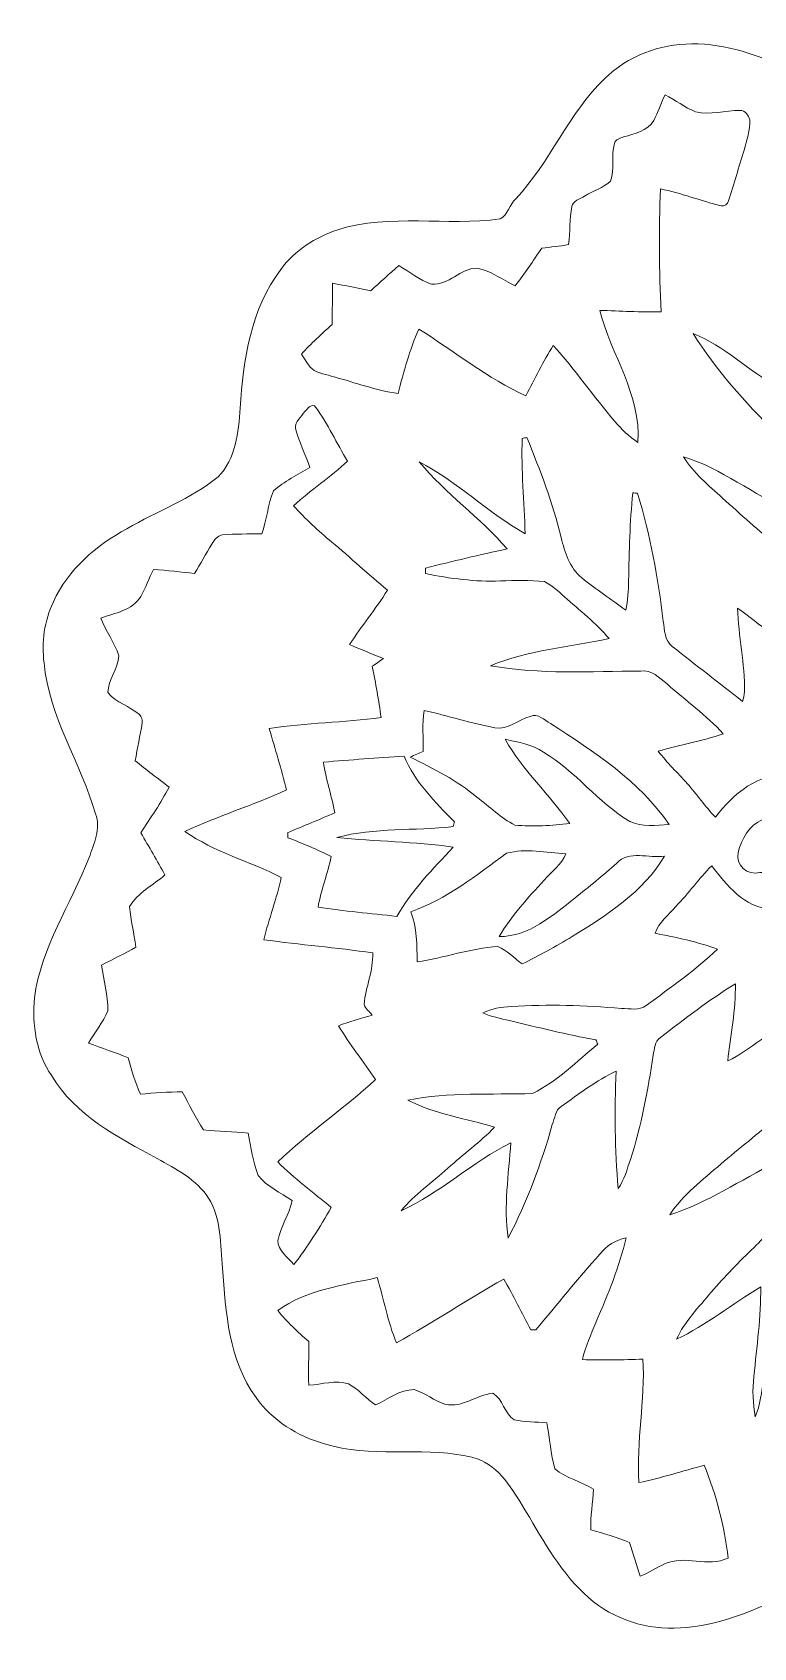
# Model space of a CAD drawing. Header units: centimetres. Extents: x -16.3 to 16.3, y -15.9 to 15.9.
# Drawn here: x -16.3 to -2.06, y -15.93 to 15.93 of the extents above; entities that cross this region are included whole.
import ezdxf

# ---------------------------------------------------------------- set-up
doc = ezdxf.new("R2010")
doc.units = ezdxf.units.CM
doc.header["$MEASUREMENT"] = 0
doc.layers.add('Layer 1', color=7, linetype='Continuous')

msp = doc.modelspace()

# ---------------------------------------------------------------- linework, layer by layer
at = {"layer": 'Layer 1', "color": 252, "lineweight": 9}
for points, knots in [([(3.89341, 15.85954), (4.46174, 15.9308), (5.05476, 15.80168), (5.53524, 15.48877), (5.53524, 15.48877), (6.10603, 15.12717), (6.54524, 14.60118), (6.91072, 14.04062), (6.91072, 14.04062), (7.30301, 13.4924), (7.6706, 12.82283), (8.34512, 12.58188), (8.34512, 12.58188), (9.3082, 12.37022), (10.32667, 12.43407), (11.25836, 12.07459), (11.25836, 12.07459), (11.90359, 11.84846), (12.47227, 11.36938), (12.7425, 10.73403), (12.7425, 10.73403), (13.02754, 10.05352), (12.98274, 9.29576), (12.97886, 8.57433), (12.97886, 8.57433), (12.98027, 8.13018), (12.9076, 7.66663), (13.05647, 7.23589), (13.05647, 7.23589), (13.12667, 6.97801), (13.33199, 6.78645), (13.53096, 6.62029), (13.53096, 6.62029), (14.17125, 6.10418), (14.91773, 5.72247), (15.49346, 5.12628), (15.49346, 5.12628), (15.82154, 4.7675), (16.09847, 4.34699), (16.21066, 3.86827), (16.21066, 3.86827), (16.27416, 3.56206), (16.27486, 3.24491), (16.2544, 2.93376), (16.2544, 2.93376), (16.05896, 1.99502), (15.44054, 1.23549), (15.02003, 0.39447), (15.02003, 0.39447), (14.89656, 0.14823), (14.73605, -0.122), (14.82883, -0.4074), (14.82883, -0.4074), (15.19325, -1.42728), (15.99476, -2.26759), (16.13657, -3.36932), (16.13657, -3.36932), (16.2297, -3.97751), (16.03427, -4.5984), (15.66068, -5.07782), (15.66068, -5.07782), (15.092, -5.90297), (14.15396, -6.34076), (13.35704, -6.90168), (13.35704, -6.90168), (13.05435, -7.09994), (12.80035, -7.41145), (12.75873, -7.78045), (12.75873, -7.78045), (12.60456, -8.69062), (12.81482, -9.63359), (12.57775, -10.53353), (12.57775, -10.53353), (12.45146, -11.06658), (12.12902, -11.5393), (11.71627, -11.89278), (11.71627, -11.89278), (11.1737, -12.32035), (10.47871, -12.48792), (9.80491, -12.56059), (9.80491, -12.56059), (9.07677, -12.66325), (8.30913, -12.574), (7.61945, -12.87491), (7.61945, -12.87491), (7.18906, -13.05942), (6.94106, -13.47675), (6.66766, -13.83094), (6.66766, -13.83094), (6.20552, -14.4289), (5.77266, -15.08754), (5.11191, -15.48582), (5.11191, -15.48582), (4.62154, -15.80509), (4.01688, -15.93032), (3.43797, -15.85941), (3.43797, -15.85941), (2.64811, -15.73453), (1.93761, -15.33625), (1.26592, -14.92279), (1.26592, -14.92279), (0.85705, -14.6956), (0.45065, -14.39645), (-0.039, -14.39892), (-0.039, -14.39892), (-0.35086, -14.3781), (-0.62885, -14.54038), (-0.90578, -14.65574), (-0.90578, -14.65574), (-1.69918, -15.02651), (-2.49751, -15.44949), (-3.38439, -15.52957), (-3.38439, -15.52957), (-4.03139, -15.60612), (-4.70908, -15.42903), (-5.22166, -15.02298), (-5.22166, -15.02298), (-5.77305, -14.5813), (-6.13394, -13.96076), (-6.4839, -13.35893), (-6.4839, -13.35893), (-6.74178, -12.96805), (-6.94392, -12.50203), (-7.37537, -12.27166), (-7.37537, -12.27166), (-7.48685, -12.20005), (-7.62126, -12.17642), (-7.74755, -12.14784), (-7.74755, -12.14784), (-8.66477, -11.95734), (-9.63033, -12.19723), (-10.53203, -11.9083), (-10.53203, -11.9083), (-11.06472, -11.7619), (-11.56002, -11.4511), (-11.87964, -10.99461), (-11.87964, -10.99461), (-12.42538, -10.26753), (-12.47689, -9.31645), (-12.54215, -8.44438), (-12.54215, -8.44438), (-12.59084, -7.98083), (-12.55909, -7.47248), (-12.81661, -7.06149), (-12.81661, -7.06149), (-13.05721, -6.69213), (-13.46255, -6.49281), (-13.83226, -6.27903), (-13.83226, -6.27903), (-14.60767, -5.86593), (-15.44375, -5.43166), (-15.91153, -4.65308), (-15.91153, -4.65308), (-16.22798, -4.2114), (-16.29677, -3.64166), (-16.25549, -3.1132), (-16.25549, -3.1132), (-16.12073, -2.11378), (-15.53336, -1.26923), (-15.1767, -0.34707), (-15.1767, -0.34707), (-15.07686, -0.07437), (-14.94457, 0.22231), (-15.04758, 0.51582), (-15.04758, 0.51582), (-15.34144, 1.52371), (-15.96692, 2.42753), (-16.06358, 3.49221), (-16.06358, 3.49221), (-16.11826, 3.90002), (-16.05899, 4.32406), (-15.87908, 4.69483), (-15.87908, 4.69483), (-15.5958, 5.33689), (-15.03559, 5.81031), (-14.42951, 6.1384), (-14.42951, 6.1384), (-13.83649, 6.49047), (-13.16763, 6.71907), (-12.63141, 7.16357), (-12.63141, 7.16357), (-12.27334, 7.51846), (-12.23383, 8.04587), (-12.19255, 8.51823), (-12.19255, 8.51823), (-12.13646, 9.46897), (-11.98547, 10.47333), (-11.39351, 11.25262), (-11.39351, 11.25262), (-11.11834, 11.63079), (-10.70912, 11.88903), (-10.26991, 12.03649), (-10.26991, 12.03649), (-9.23063, 12.36316), (-8.12361, 12.10387), (-7.06246, 12.25027), (-7.06246, 12.25027), (-6.91288, 12.33458), (-6.87548, 12.52897), (-6.75695, 12.6482), (-6.75695, 12.6482), (-6.07644, 13.36611), (-5.71731, 14.33131), (-5.00047, 15.01852), (-5.00047, 15.01852), (-4.54821, 15.4602), (-3.91497, 15.70679), (-3.28385, 15.70114), (-3.28385, 15.70114), (-2.60652, 15.71455), (-1.95917, 15.47431), (-1.34957, 15.20161), (-1.34957, 15.20161), (-0.79289, 14.9469), (-0.27325, 14.58213), (0.34482, 14.49006), (0.34482, 14.49006), (0.60446, 14.44808), (0.86376, 14.52816), (1.09659, 14.63646), (1.09659, 14.63646), (2.00499, 15.0859), (2.85766, 15.74348), (3.89341, 15.85954), (3.89341, 15.85954), (3.89341, 15.85954), (3.89341, 15.85954), (3.89341, 15.85954)], [0, 0, 0, 0, 0.01724138, 0.01724138, 0.01724138, 0.01724138, 0.03448276, 0.03448276, 0.03448276, 0.03448276, 0.05172414, 0.05172414, 0.05172414, 0.05172414, 0.06896552, 0.06896552, 0.06896552, 0.06896552, 0.0862069, 0.0862069, 0.0862069, 0.0862069, 0.10344828, 0.10344828, 0.10344828, 0.10344828, 0.12068966, 0.12068966, 0.12068966, 0.12068966, 0.13793103, 0.13793103, 0.13793103, 0.13793103, 0.15517241, 0.15517241, 0.15517241, 0.15517241, 0.17241379, 0.17241379, 0.17241379, 0.17241379, 0.18965517, 0.18965517, 0.18965517, 0.18965517, 0.20689655, 0.20689655, 0.20689655, 0.20689655, 0.22413793, 0.22413793, 0.22413793, 0.22413793, 0.24137931, 0.24137931, 0.24137931, 0.24137931, 0.25862069, 0.25862069, 0.25862069, 0.25862069, 0.27586207, 0.27586207, 0.27586207, 0.27586207, 0.29310345, 0.29310345, 0.29310345, 0.29310345, 0.31034483, 0.31034483, 0.31034483, 0.31034483, 0.32758621, 0.32758621, 0.32758621, 0.32758621, 0.34482759, 0.34482759, 0.34482759, 0.34482759, 0.36206897, 0.36206897, 0.36206897, 0.36206897, 0.37931034, 0.37931034, 0.37931034, 0.37931034, 0.39655172, 0.39655172, 0.39655172, 0.39655172, 0.4137931, 0.4137931, 0.4137931, 0.4137931, 0.43103448, 0.43103448, 0.43103448, 0.43103448, 0.44827586, 0.44827586, 0.44827586, 0.44827586, 0.46551724, 0.46551724, 0.46551724, 0.46551724, 0.48275862, 0.48275862, 0.48275862, 0.48275862, 0.5, 0.5, 0.5, 0.5, 0.51724138, 0.51724138, 0.51724138, 0.51724138, 0.53448276, 0.53448276, 0.53448276, 0.53448276, 0.55172414, 0.55172414, 0.55172414, 0.55172414, 0.56896552, 0.56896552, 0.56896552, 0.56896552, 0.5862069, 0.5862069, 0.5862069, 0.5862069, 0.60344828, 0.60344828, 0.60344828, 0.60344828, 0.62068966, 0.62068966, 0.62068966, 0.62068966, 0.63793103, 0.63793103, 0.63793103, 0.63793103, 0.65517241, 0.65517241, 0.65517241, 0.65517241, 0.67241379, 0.67241379, 0.67241379, 0.67241379, 0.68965517, 0.68965517, 0.68965517, 0.68965517, 0.70689655, 0.70689655, 0.70689655, 0.70689655, 0.72413793, 0.72413793, 0.72413793, 0.72413793, 0.74137931, 0.74137931, 0.74137931, 0.74137931, 0.75862069, 0.75862069, 0.75862069, 0.75862069, 0.77586207, 0.77586207, 0.77586207, 0.77586207, 0.79310345, 0.79310345, 0.79310345, 0.79310345, 0.81034483, 0.81034483, 0.81034483, 0.81034483, 0.82758621, 0.82758621, 0.82758621, 0.82758621, 0.84482759, 0.84482759, 0.84482759, 0.84482759, 0.86206897, 0.86206897, 0.86206897, 0.86206897, 0.87931034, 0.87931034, 0.87931034, 0.87931034, 0.89655172, 0.89655172, 0.89655172, 0.89655172, 0.9137931, 0.9137931, 0.9137931, 0.9137931, 0.93103448, 0.93103448, 0.93103448, 0.93103448, 0.94827586, 0.94827586, 0.94827586, 0.94827586, 0.96551724, 0.96551724, 0.96551724, 0.96551724, 1, 1, 1, 1]), ([(-3.80843, 14.69961), (-3.88887, 14.53133), (-3.95096, 14.35494), (-4.03456, 14.18843), (-4.03456, 14.18843), (-4.15557, 13.97535), (-4.41733, 13.93584), (-4.62829, 13.86705), (-4.62829, 13.86705), (-4.69673, 13.84095), (-4.78739, 13.81766), (-4.81032, 13.73758), (-4.81032, 13.73758), (-4.87806, 13.49805), (-4.80009, 13.2317), (-4.88511, 12.99781), (-4.88511, 12.99781), (-5.02834, 12.85775), (-5.23154, 12.80202), (-5.40052, 12.70077), (-5.40052, 12.70077), (-5.48695, 12.64221), (-5.62665, 12.61257), (-5.64923, 12.49404), (-5.64923, 12.49404), (-5.70426, 12.24992), (-5.67322, 11.99486), (-5.71661, 11.74862), (-5.71661, 11.74862), (-5.88876, 11.70558), (-6.06762, 11.69817), (-6.24295, 11.67277), (-6.24295, 11.67277), (-6.41652, 11.42442), (-6.5795, 11.16795), (-6.76824, 10.93053), (-6.76824, 10.93053), (-7.01554, 11.05365), (-7.24802, 11.22404), (-7.52283, 11.27943), (-7.52283, 11.27943), (-7.8488, 11.27625), (-8.08304, 10.93759), (-8.41677, 10.96581), (-8.41677, 10.96581), (-8.65419, 11.04095), (-8.84822, 11.20746), (-9.06306, 11.32846), (-9.06306, 11.32846), (-9.25285, 11.16971), (-9.43489, 11.00214), (-9.61657, 10.83387), (-9.61657, 10.83387), (-9.86916, 10.87797), (-10.11892, 10.939), (-10.37222, 10.98098), (-10.37222, 10.98098), (-10.37433, 10.7104), (-10.3768, 10.43946), (-10.37927, 10.16888), (-10.37927, 10.16888), (-10.58741, 9.9805), (-10.7959, 9.79247), (-10.98605, 9.58574), (-10.98605, 9.58574), (-10.91902, 9.48873), (-10.86646, 9.37901), (-10.78038, 9.29682), (-10.78038, 9.29682), (-10.65585, 9.19733), (-10.48616, 9.18604), (-10.34082, 9.13277), (-10.34082, 9.13277), (-9.92066, 9.02165), (-9.51003, 8.86784), (-9.07823, 8.80575), (-9.07823, 8.80575), (-8.96675, 9.23684), (-8.85316, 9.67041), (-8.67006, 10.07787), (-8.67006, 10.07787), (-7.96768, 9.63654), (-7.31293, 9.10561), (-6.55446, 8.76236), (-6.55446, 8.76236), (-6.37877, 9.09503), (-6.21967, 9.43793), (-6.01647, 9.75507), (-6.01647, 9.75507), (-5.58326, 9.27918), (-5.2199, 8.74472), (-4.8008, 8.25647), (-4.8008, 8.25647), (-4.67133, 8.09561), (-4.51434, 7.96014), (-4.34677, 7.84055), (-4.34677, 7.84055), (-4.27974, 8.78564), (-4.87312, 9.5674), (-5.09995, 10.44546), (-5.09995, 10.44546), (-4.69602, 10.43876), (-4.29244, 10.40313), (-3.88816, 10.4183), (-3.88816, 10.4183), (-3.92697, 11.22616), (-3.93155, 12.03543), (-3.90333, 12.84329), (-3.90333, 12.84329), (-3.49658, 12.75968), (-3.10782, 12.60905), (-2.7053, 12.50886), (-2.7053, 12.50886), (-2.63756, 12.4891), (-2.57477, 12.54378), (-2.55819, 12.60693), (-2.55819, 12.60693), (-2.44671, 12.93783), (-2.35746, 13.2758), (-2.2488, 13.60776), (-2.2488, 13.60776), (-2.19377, 13.80285), (-2.13203, 14.0004), (-2.13874, 14.20572), (-2.13874, 14.20572), (-2.15743, 14.29532), (-2.23258, 14.38987), (-2.331, 14.38952), (-2.331, 14.38952), (-2.62345, 14.39234), (-2.91873, 14.29074), (-3.20871, 14.36482), (-3.20871, 14.36482), (-3.42285, 14.44878), (-3.60629, 14.59236), (-3.80843, 14.69961), (-3.80843, 14.69961), (-3.80843, 14.69961), (-3.80843, 14.69961), (-3.80843, 14.69961)], [0, 0, 0, 0, 0.02777778, 0.02777778, 0.02777778, 0.02777778, 0.05555556, 0.05555556, 0.05555556, 0.05555556, 0.08333333, 0.08333333, 0.08333333, 0.08333333, 0.11111111, 0.11111111, 0.11111111, 0.11111111, 0.13888889, 0.13888889, 0.13888889, 0.13888889, 0.16666667, 0.16666667, 0.16666667, 0.16666667, 0.19444444, 0.19444444, 0.19444444, 0.19444444, 0.22222222, 0.22222222, 0.22222222, 0.22222222, 0.25, 0.25, 0.25, 0.25, 0.27777778, 0.27777778, 0.27777778, 0.27777778, 0.30555556, 0.30555556, 0.30555556, 0.30555556, 0.33333333, 0.33333333, 0.33333333, 0.33333333, 0.36111111, 0.36111111, 0.36111111, 0.36111111, 0.38888889, 0.38888889, 0.38888889, 0.38888889, 0.41666667, 0.41666667, 0.41666667, 0.41666667, 0.44444444, 0.44444444, 0.44444444, 0.44444444, 0.47222222, 0.47222222, 0.47222222, 0.47222222, 0.5, 0.5, 0.5, 0.5, 0.52777778, 0.52777778, 0.52777778, 0.52777778, 0.55555556, 0.55555556, 0.55555556, 0.55555556, 0.58333333, 0.58333333, 0.58333333, 0.58333333, 0.61111111, 0.61111111, 0.61111111, 0.61111111, 0.63888889, 0.63888889, 0.63888889, 0.63888889, 0.66666667, 0.66666667, 0.66666667, 0.66666667, 0.69444444, 0.69444444, 0.69444444, 0.69444444, 0.72222222, 0.72222222, 0.72222222, 0.72222222, 0.75, 0.75, 0.75, 0.75, 0.77777778, 0.77777778, 0.77777778, 0.77777778, 0.80555556, 0.80555556, 0.80555556, 0.80555556, 0.83333333, 0.83333333, 0.83333333, 0.83333333, 0.86111111, 0.86111111, 0.86111111, 0.86111111, 0.88888889, 0.88888889, 0.88888889, 0.88888889, 0.91666667, 0.91666667, 0.91666667, 0.91666667, 0.94444444, 0.94444444, 0.94444444, 0.94444444, 1, 1, 1, 1]), ([(-1.59828, 8.93451), (-2.16343, 9.2633), (-2.63792, 9.74308), (-3.25246, 9.98826), (-3.25246, 9.98826), (-2.80831, 9.26648), (-2.22764, 8.63712), (-1.63462, 8.03528), (-1.63462, 8.03528), (-1.57112, 7.95979), (-1.48751, 7.88641), (-1.47058, 7.78375), (-1.47058, 7.78375), (-1.40496, 7.36112), (-1.37603, 6.93356), (-1.34569, 6.5074), (-1.34569, 6.5074), (-2.07206, 6.80162), (-2.69048, 7.33502), (-3.44789, 7.55833), (-3.44789, 7.55833), (-3.24646, 7.23977), (-2.95542, 6.99529), (-2.67778, 6.74553), (-2.67778, 6.74553), (-2.31689, 6.4245), (-1.96446, 6.09183), (-1.57711, 5.80149), (-1.57711, 5.80149), (-1.39543, 5.65439), (-1.14461, 5.5041), (-1.19329, 5.22576), (-1.19329, 5.22576), (-1.16719, 4.68566), (-1.04019, 4.15261), (-1.04618, 3.6111), (-1.04618, 3.6111), (-1.52808, 3.87991), (-1.93413, 4.25774), (-2.38145, 4.57594), (-2.38145, 4.57594), (-2.36416, 4.02314), (-2.2294, 3.47704), (-2.24351, 2.92142), (-2.24351, 2.92142), (-2.24845, 2.85792), (-2.26468, 2.79618), (-2.27914, 2.73409), (-2.27914, 2.73409), (-2.7434, 3.09322), (-3.20554, 3.45517), (-3.66697, 3.81747), (-3.66697, 3.81747), (-3.82396, 3.93036), (-3.81761, 4.14697), (-3.84512, 4.3163), (-3.84512, 4.3163), (-3.95201, 5.16896), (-4.09771, 6.01845), (-4.35453, 6.84042), (-4.35453, 6.84042), (-4.37746, 6.84183), (-4.42333, 6.84501), (-4.44626, 6.84642), (-4.44626, 6.84642), (-4.50376, 6.27175), (-4.52104, 5.69425), (-4.52881, 5.1171), (-4.52881, 5.1171), (-4.53551, 4.92272), (-4.53727, 4.72482), (-4.58631, 4.53502), (-4.58631, 4.53502), (-4.87418, 4.7488), (-5.17615, 4.94318), (-5.45449, 5.16932), (-5.45449, 5.16932), (-5.6898, 5.36722), (-5.79104, 5.67343), (-5.85913, 5.96342), (-5.85913, 5.96342), (-6.02106, 6.64216), (-6.27717, 7.29233), (-6.53611, 7.93862), (-6.53611, 7.93862), (-6.55939, 7.93439), (-6.60561, 7.92592), (-6.62854, 7.92169), (-6.62854, 7.92169), (-6.65218, 7.2941), (-6.58691, 6.66862), (-6.57139, 6.04173), (-6.57139, 6.04173), (-7.30622, 6.45307), (-7.90842, 7.0722), (-8.65913, 7.45602), (-8.65913, 7.45602), (-8.1416, 6.82913), (-7.45686, 6.35994), (-6.92734, 5.74223), (-6.92734, 5.74223), (-7.46568, 5.62122), (-8.00437, 5.50163), (-8.53777, 5.36017), (-8.53777, 5.36017), (-8.53813, 5.33371), (-8.53848, 5.2815), (-8.53883, 5.25539), (-8.53883, 5.25539), (-8.05306, 5.15626), (-7.5567, 5.08888), (-7.05963, 5.11146), (-7.05963, 5.11146), (-6.77071, 5.1164), (-6.48002, 5.1298), (-6.1918, 5.09805), (-6.1918, 5.09805), (-6.04187, 5.02362), (-5.91769, 4.90509), (-5.79175, 4.79643), (-5.79175, 4.79643), (-5.49542, 4.52655), (-5.17227, 4.28208), (-4.91369, 3.97269), (-4.91369, 3.97269), (-5.69615, 3.80265), (-6.51212, 3.75185), (-7.25613, 3.43612), (-7.25613, 3.43612), (-6.27753, 3.2629), (-5.27952, 3.32464), (-4.29139, 3.3317), (-4.29139, 3.3317), (-4.07478, 3.3705), (-3.92556, 3.19164), (-3.77033, 3.07805), (-3.77033, 3.07805), (-3.39992, 2.75173), (-2.99704, 2.46034), (-2.66191, 2.09556), (-2.66191, 2.09556), (-3.0803, 1.94951), (-3.52057, 1.88002), (-3.9439, 1.75055), (-3.9439, 1.75055), (-3.76786, 1.52512), (-3.56502, 1.32369), (-3.37169, 1.11378), (-3.37169, 1.11378), (-3.18014, 0.89859), (-3.01927, 0.65764), (-2.81748, 0.45162), (-2.81748, 0.45162), (-2.46788, 0.90388), (-1.95917, 1.34909), (-1.34393, 1.269), (-1.34393, 1.269), (-0.96681, 1.26936), (-0.64225, 1.06439), (-0.35439, 0.84391), (-0.35439, 0.84391), (-0.42388, 1.14518), (-0.45105, 1.46162), (-0.39319, 1.76677), (-0.39319, 1.76677), (-0.26901, 2.18129), (0.06224, 2.51184), (0.44995, 2.6914), (0.44995, 2.6914), (0.70465, 2.81452), (0.99217, 2.81982), (1.26839, 2.85262), (1.26839, 2.85262), (1.07507, 3.38779), (0.86481, 3.91766), (0.71841, 4.46835), (0.71841, 4.46835), (0.38257, 4.18295), (0.09223, 3.8471), (-0.26055, 3.5804), (-0.26055, 3.5804), (-0.39778, 4.12615), (-0.44928, 4.69024), (-0.55265, 5.24305), (-0.55265, 5.24305), (-0.5911, 5.4085), (-0.47609, 5.55102), (-0.39531, 5.68437), (-0.39531, 5.68437), (-0.15859, 6.01634), (0.06859, 6.35535), (0.28026, 6.70425), (0.28026, 6.70425), (0.56319, 7.16886), (0.86234, 7.62888), (1.06272, 8.13723), (1.06272, 8.13723), (0.40479, 7.66345), (-0.08522, 6.99423), (-0.70787, 6.47706), (-0.70787, 6.47706), (-0.81511, 7.02387), (-0.95587, 7.57561), (-0.93647, 8.13653), (-0.93647, 8.13653), (-0.54206, 8.8054), (-0.06229, 9.43898), (0.17831, 10.18652), (0.17831, 10.18652), (0.07777, 10.14172), (-0.01995, 10.08915), (-0.10215, 10.01507), (-0.10215, 10.01507), (-0.46728, 9.70886), (-0.80171, 9.36772), (-1.15731, 9.05093), (-1.15731, 9.05093), (-1.35628, 9.88031), (-1.44376, 10.73474), (-1.69565, 11.55177), (-1.69565, 11.55177), (-1.72846, 10.67865), (-1.55066, 9.80975), (-1.59828, 8.93451), (-1.59828, 8.93451), (-1.59828, 8.93451), (-1.59828, 8.93451), (-1.59828, 8.93451)], [0, 0, 0, 0, 0.01724138, 0.01724138, 0.01724138, 0.01724138, 0.03448276, 0.03448276, 0.03448276, 0.03448276, 0.05172414, 0.05172414, 0.05172414, 0.05172414, 0.06896552, 0.06896552, 0.06896552, 0.06896552, 0.0862069, 0.0862069, 0.0862069, 0.0862069, 0.10344828, 0.10344828, 0.10344828, 0.10344828, 0.12068966, 0.12068966, 0.12068966, 0.12068966, 0.13793103, 0.13793103, 0.13793103, 0.13793103, 0.15517241, 0.15517241, 0.15517241, 0.15517241, 0.17241379, 0.17241379, 0.17241379, 0.17241379, 0.18965517, 0.18965517, 0.18965517, 0.18965517, 0.20689655, 0.20689655, 0.20689655, 0.20689655, 0.22413793, 0.22413793, 0.22413793, 0.22413793, 0.24137931, 0.24137931, 0.24137931, 0.24137931, 0.25862069, 0.25862069, 0.25862069, 0.25862069, 0.27586207, 0.27586207, 0.27586207, 0.27586207, 0.29310345, 0.29310345, 0.29310345, 0.29310345, 0.31034483, 0.31034483, 0.31034483, 0.31034483, 0.32758621, 0.32758621, 0.32758621, 0.32758621, 0.34482759, 0.34482759, 0.34482759, 0.34482759, 0.36206897, 0.36206897, 0.36206897, 0.36206897, 0.37931034, 0.37931034, 0.37931034, 0.37931034, 0.39655172, 0.39655172, 0.39655172, 0.39655172, 0.4137931, 0.4137931, 0.4137931, 0.4137931, 0.43103448, 0.43103448, 0.43103448, 0.43103448, 0.44827586, 0.44827586, 0.44827586, 0.44827586, 0.46551724, 0.46551724, 0.46551724, 0.46551724, 0.48275862, 0.48275862, 0.48275862, 0.48275862, 0.5, 0.5, 0.5, 0.5, 0.51724138, 0.51724138, 0.51724138, 0.51724138, 0.53448276, 0.53448276, 0.53448276, 0.53448276, 0.55172414, 0.55172414, 0.55172414, 0.55172414, 0.56896552, 0.56896552, 0.56896552, 0.56896552, 0.5862069, 0.5862069, 0.5862069, 0.5862069, 0.60344828, 0.60344828, 0.60344828, 0.60344828, 0.62068966, 0.62068966, 0.62068966, 0.62068966, 0.63793103, 0.63793103, 0.63793103, 0.63793103, 0.65517241, 0.65517241, 0.65517241, 0.65517241, 0.67241379, 0.67241379, 0.67241379, 0.67241379, 0.68965517, 0.68965517, 0.68965517, 0.68965517, 0.70689655, 0.70689655, 0.70689655, 0.70689655, 0.72413793, 0.72413793, 0.72413793, 0.72413793, 0.74137931, 0.74137931, 0.74137931, 0.74137931, 0.75862069, 0.75862069, 0.75862069, 0.75862069, 0.77586207, 0.77586207, 0.77586207, 0.77586207, 0.79310345, 0.79310345, 0.79310345, 0.79310345, 0.81034483, 0.81034483, 0.81034483, 0.81034483, 0.82758621, 0.82758621, 0.82758621, 0.82758621, 0.84482759, 0.84482759, 0.84482759, 0.84482759, 0.86206897, 0.86206897, 0.86206897, 0.86206897, 0.87931034, 0.87931034, 0.87931034, 0.87931034, 0.89655172, 0.89655172, 0.89655172, 0.89655172, 0.9137931, 0.9137931, 0.9137931, 0.9137931, 0.93103448, 0.93103448, 0.93103448, 0.93103448, 0.94827586, 0.94827586, 0.94827586, 0.94827586, 0.96551724, 0.96551724, 0.96551724, 0.96551724, 1, 1, 1, 1]), ([(-10.92008, 8.44909), (-10.99346, 8.34961), (-11.10988, 8.25259), (-11.10599, 8.1196), (-11.10599, 8.1196), (-11.03297, 7.85537), (-10.90985, 7.60877), (-10.82095, 7.34984), (-10.82095, 7.34984), (-11.06472, 7.20237), (-11.32613, 7.07573), (-11.53885, 6.88593), (-11.53885, 6.88593), (-11.65739, 6.61606), (-11.66268, 6.3109), (-11.76851, 6.03574), (-11.76851, 6.03574), (-12.02851, 6.03538), (-12.28921, 6.04173), (-12.54815, 6.01634), (-12.54815, 6.01634), (-12.64869, 6.00681), (-12.70373, 5.91368), (-12.75347, 5.83783), (-12.75347, 5.83783), (-12.86953, 5.64521), (-12.97995, 5.44942), (-13.09531, 5.2568), (-13.09531, 5.2568), (-13.36518, 5.28467), (-13.63435, 5.32101), (-13.90529, 5.33759), (-13.90529, 5.33759), (-13.99278, 5.16155), (-14.05733, 4.97388), (-14.15752, 4.80419), (-14.15752, 4.80419), (-14.32051, 4.52373), (-14.66976, 4.48105), (-14.94633, 4.37521), (-14.94633, 4.37521), (-14.84438, 4.1191), (-14.67223, 3.89438), (-14.58862, 3.63156), (-14.58862, 3.63156), (-14.60978, 3.37685), (-14.79182, 3.1613), (-14.8091, 2.9066), (-14.8091, 2.9066), (-14.64259, 2.7094), (-14.37413, 2.63884), (-14.18116, 2.47233), (-14.18116, 2.47233), (-14.13459, 2.43247), (-14.11907, 2.36826), (-14.12965, 2.30935), (-14.12965, 2.30935), (-14.16564, 2.05887), (-14.22914, 1.81299), (-14.26441, 1.56216), (-14.26441, 1.56216), (-14.0471, 1.38401), (-13.82062, 1.21679), (-13.59837, 1.04464), (-13.59837, 1.04464), (-13.75324, 0.72537), (-13.96773, 0.43998), (-14.15541, 0.14012), (-14.15541, 0.14012), (-13.99454, -0.1354), (-13.8305, -0.40916), (-13.6788, -0.68997), (-13.6788, -0.68997), (-13.91552, -0.88964), (-14.21361, -1.04028), (-14.37695, -1.31298), (-14.37695, -1.31298), (-14.36002, -1.58144), (-14.28699, -1.84391), (-14.2503, -2.11061), (-14.2503, -2.11061), (-14.47291, -2.23796), (-14.70362, -2.3505), (-14.93046, -2.47009), (-14.93046, -2.47009), (-14.88601, -2.76889), (-14.80064, -3.06381), (-14.80628, -3.36791), (-14.80628, -3.36791), (-14.89836, -3.59933), (-15.06769, -3.79089), (-15.1901, -4.00643), (-15.1901, -4.00643), (-14.92869, -4.10556), (-14.66164, -4.18882), (-14.40376, -4.29712), (-14.40376, -4.29712), (-14.33709, -4.53983), (-14.26477, -4.78219), (-14.16317, -5.01326), (-14.16317, -5.01326), (-13.88835, -4.98786), (-13.61319, -4.9674), (-13.33731, -4.96705), (-13.33731, -4.96705), (-13.20255, -5.21964), (-13.07626, -5.47646), (-12.91716, -5.71494), (-12.91716, -5.71494), (-12.62541, -5.74986), (-12.33154, -5.75586), (-12.03909, -5.7795), (-12.03909, -5.7795), (-11.98229, -6.06101), (-11.93714, -6.34641), (-11.83977, -6.6177), (-11.83977, -6.6177), (-11.66444, -6.83607), (-11.39951, -6.95989), (-11.16808, -7.10947), (-11.16808, -7.10947), (-11.2337, -7.38428), (-11.38716, -7.62911), (-11.45383, -7.90251), (-11.45383, -7.90251), (-11.44184, -8.10042), (-11.25381, -8.23377), (-11.13457, -8.37171), (-11.13457, -8.37171), (-10.85517, -8.01963), (-10.62093, -7.63511), (-10.39656, -7.24635), (-10.39656, -7.24635), (-10.75322, -6.95248), (-11.1254, -6.67449), (-11.45454, -6.34994), (-11.45454, -6.34994), (-10.84212, -5.77068), (-10.14256, -5.29372), (-9.52167, -4.72434), (-9.52167, -4.72434), (-9.76756, -4.37191), (-10.02967, -4.02937), (-10.25615, -3.66353), (-10.25615, -3.66353), (-10.03884, -3.57957), (-9.81236, -3.52278), (-9.59011, -3.45363), (-9.59011, -3.45363), (-9.64267, -3.38413), (-9.7284, -3.32875), (-9.75062, -3.24232), (-9.75062, -3.24232), (-9.71746, -2.90012), (-9.56471, -2.57416), (-9.57953, -2.22632), (-9.57953, -2.22632), (-10.29355, -2.12295), (-11.01321, -2.0651), (-11.72794, -1.96632), (-11.72794, -1.96632), (-11.62458, -1.55322), (-11.47359, -1.15282), (-11.38398, -0.73618), (-11.38398, -0.73618), (-12.01122, -0.42186), (-12.70337, -0.23559), (-13.28546, 0.16693), (-13.28546, 0.16693), (-12.63317, 0.47737), (-11.9382, 0.68622), (-11.28238, 0.98678), (-11.28238, 0.98678), (-11.38151, 1.39459), (-11.50287, 1.79605), (-11.62034, 2.19893), (-11.62034, 2.19893), (-10.88939, 2.31393), (-10.14644, 2.31464), (-9.41443, 2.41694), (-9.41443, 2.41694), (-9.46064, 2.75526), (-9.51744, 3.09251), (-9.59081, 3.42624), (-9.59081, 3.42624), (-9.51673, 3.47704), (-9.44159, 3.52608), (-9.36927, 3.57899), (-9.36927, 3.57899), (-9.59117, 3.67319), (-9.8173, 3.75644), (-10.03778, 3.8531), (-10.03778, 3.8531), (-9.8046, 4.22387), (-9.51391, 4.55583), (-9.28743, 4.93048), (-9.28743, 4.93048), (-9.66349, 5.23599), (-10.01626, 5.56831), (-10.3888, 5.87769), (-10.3888, 5.87769), (-10.65444, 6.10065), (-10.91126, 6.33489), (-11.14304, 6.59348), (-11.14304, 6.59348), (-10.80296, 6.90533), (-10.40996, 7.15404), (-10.07694, 7.47437), (-10.07694, 7.47437), (-10.2879, 7.82503), (-10.46218, 8.20073), (-10.7003, 8.53376), (-10.7003, 8.53376), (-10.77791, 8.63042), (-10.86681, 8.50836), (-10.92008, 8.44909), (-10.92008, 8.44909), (-10.92008, 8.44909), (-10.92008, 8.44909), (-10.92008, 8.44909)], [0, 0, 0, 0, 0.01785714, 0.01785714, 0.01785714, 0.01785714, 0.03571429, 0.03571429, 0.03571429, 0.03571429, 0.05357143, 0.05357143, 0.05357143, 0.05357143, 0.07142857, 0.07142857, 0.07142857, 0.07142857, 0.08928571, 0.08928571, 0.08928571, 0.08928571, 0.10714286, 0.10714286, 0.10714286, 0.10714286, 0.125, 0.125, 0.125, 0.125, 0.14285714, 0.14285714, 0.14285714, 0.14285714, 0.16071429, 0.16071429, 0.16071429, 0.16071429, 0.17857143, 0.17857143, 0.17857143, 0.17857143, 0.19642857, 0.19642857, 0.19642857, 0.19642857, 0.21428571, 0.21428571, 0.21428571, 0.21428571, 0.23214286, 0.23214286, 0.23214286, 0.23214286, 0.25, 0.25, 0.25, 0.25, 0.26785714, 0.26785714, 0.26785714, 0.26785714, 0.28571429, 0.28571429, 0.28571429, 0.28571429, 0.30357143, 0.30357143, 0.30357143, 0.30357143, 0.32142857, 0.32142857, 0.32142857, 0.32142857, 0.33928571, 0.33928571, 0.33928571, 0.33928571, 0.35714286, 0.35714286, 0.35714286, 0.35714286, 0.375, 0.375, 0.375, 0.375, 0.39285714, 0.39285714, 0.39285714, 0.39285714, 0.41071429, 0.41071429, 0.41071429, 0.41071429, 0.42857143, 0.42857143, 0.42857143, 0.42857143, 0.44642857, 0.44642857, 0.44642857, 0.44642857, 0.46428571, 0.46428571, 0.46428571, 0.46428571, 0.48214286, 0.48214286, 0.48214286, 0.48214286, 0.5, 0.5, 0.5, 0.5, 0.51785714, 0.51785714, 0.51785714, 0.51785714, 0.53571429, 0.53571429, 0.53571429, 0.53571429, 0.55357143, 0.55357143, 0.55357143, 0.55357143, 0.57142857, 0.57142857, 0.57142857, 0.57142857, 0.58928571, 0.58928571, 0.58928571, 0.58928571, 0.60714286, 0.60714286, 0.60714286, 0.60714286, 0.625, 0.625, 0.625, 0.625, 0.64285714, 0.64285714, 0.64285714, 0.64285714, 0.66071429, 0.66071429, 0.66071429, 0.66071429, 0.67857143, 0.67857143, 0.67857143, 0.67857143, 0.69642857, 0.69642857, 0.69642857, 0.69642857, 0.71428571, 0.71428571, 0.71428571, 0.71428571, 0.73214286, 0.73214286, 0.73214286, 0.73214286, 0.75, 0.75, 0.75, 0.75, 0.76785714, 0.76785714, 0.76785714, 0.76785714, 0.78571429, 0.78571429, 0.78571429, 0.78571429, 0.80357143, 0.80357143, 0.80357143, 0.80357143, 0.82142857, 0.82142857, 0.82142857, 0.82142857, 0.83928571, 0.83928571, 0.83928571, 0.83928571, 0.85714286, 0.85714286, 0.85714286, 0.85714286, 0.875, 0.875, 0.875, 0.875, 0.89285714, 0.89285714, 0.89285714, 0.89285714, 0.91071429, 0.91071429, 0.91071429, 0.91071429, 0.92857143, 0.92857143, 0.92857143, 0.92857143, 0.94642857, 0.94642857, 0.94642857, 0.94642857, 0.96428571, 0.96428571, 0.96428571, 0.96428571, 1, 1, 1, 1]), ([(-8.56317, 2.55735), (-8.60939, 2.28853), (-8.57411, 2.01442), (-8.58116, 1.74349), (-8.58116, 1.74349), (-8.66795, 1.70892), (-8.75473, 1.67435), (-8.83975, 1.63625), (-8.83975, 1.63625), (-8.38149, 1.40659), (-7.91512, 1.17905), (-7.52177, 0.84391), (-7.52177, 0.84391), (-7.27306, 0.66046), (-7.04976, 0.43116), (-6.77141, 0.29322), (-6.77141, 0.29322), (-6.41299, 0.26147), (-6.04857, 0.28617), (-5.6905, 0.32391), (-5.6905, 0.32391), (-6.0902, 0.89682), (-6.61901, 1.37413), (-6.96615, 1.9862), (-6.96615, 1.9862), (-6.70686, 1.93117), (-6.43345, 1.88531), (-6.2112, 1.73114), (-6.2112, 1.73114), (-5.57444, 1.36461), (-5.13876, 0.73949), (-4.50623, 0.3673), (-4.50623, 0.3673), (-4.26422, 0.24701), (-3.98941, 0.29181), (-3.73153, 0.3038), (-3.73153, 0.3038), (-4.31149, 1.17199), (-5.21425, 1.73502), (-6.06868, 2.29806), (-6.06868, 2.29806), (-6.1978, 2.35979), (-6.31316, 2.51219), (-6.47438, 2.43917), (-6.47438, 2.43917), (-6.70756, 2.37144), (-6.91288, 2.16647), (-7.16899, 2.21163), (-7.16899, 2.21163), (-7.63854, 2.30547), (-8.09751, 2.44587), (-8.56317, 2.55735), (-8.56317, 2.55735), (-8.56317, 2.55735), (-8.56317, 2.55735), (-8.56317, 2.55735)], [0, 0, 0, 0, 0.06666667, 0.06666667, 0.06666667, 0.06666667, 0.13333333, 0.13333333, 0.13333333, 0.13333333, 0.2, 0.2, 0.2, 0.2, 0.26666667, 0.26666667, 0.26666667, 0.26666667, 0.33333333, 0.33333333, 0.33333333, 0.33333333, 0.4, 0.4, 0.4, 0.4, 0.46666667, 0.46666667, 0.46666667, 0.46666667, 0.53333333, 0.53333333, 0.53333333, 0.53333333, 0.6, 0.6, 0.6, 0.6, 0.66666667, 0.66666667, 0.66666667, 0.66666667, 0.73333333, 0.73333333, 0.73333333, 0.73333333, 0.8, 0.8, 0.8, 0.8, 0.86666667, 0.86666667, 0.86666667, 0.86666667, 1, 1, 1, 1]), ([(-10.54896, 1.535), (-10.50874, 1.19492), (-10.38386, 0.87284), (-10.32883, 0.53523), (-10.32883, 0.53523), (-10.63645, 0.40082), (-10.9483, 0.27594), (-11.25769, 0.144), (-11.25769, 0.144), (-11.25593, 0.11965), (-11.2524, 0.07027), (-11.25099, 0.04592), (-11.25099, 0.04592), (-10.96383, -0.07014), (-10.67525, -0.18373), (-10.40009, -0.32626), (-10.40009, -0.32626), (-10.46923, -0.66245), (-10.59658, -0.98313), (-10.65797, -1.32144), (-10.65797, -1.32144), (-10.14185, -1.40399), (-9.6208, -1.44915), (-9.10186, -1.50665), (-9.10186, -1.50665), (-8.81223, -0.98807), (-8.39137, -0.57144), (-7.98991, -0.14175), (-7.98991, -0.14175), (-8.75014, -0.02781), (-9.52273, -0.0338), (-10.28579, 0.05122), (-10.28579, 0.05122), (-9.53966, 0.24736), (-8.75508, 0.17857), (-7.99308, 0.26359), (-7.99308, 0.26359), (-7.98673, 0.28687), (-7.97333, 0.33379), (-7.96698, 0.35743), (-7.96698, 0.35743), (-8.34621, 0.74654), (-8.75156, 1.14342), (-8.95899, 1.656), (-8.95899, 1.656), (-9.48957, 1.62284), (-10.01944, 1.58086), (-10.54896, 1.535), (-10.54896, 1.535), (-10.54896, 1.535), (-10.54896, 1.535), (-10.54896, 1.535)], [0, 0, 0, 0, 0.07142857, 0.07142857, 0.07142857, 0.07142857, 0.14285714, 0.14285714, 0.14285714, 0.14285714, 0.21428571, 0.21428571, 0.21428571, 0.21428571, 0.28571429, 0.28571429, 0.28571429, 0.28571429, 0.35714286, 0.35714286, 0.35714286, 0.35714286, 0.42857143, 0.42857143, 0.42857143, 0.42857143, 0.5, 0.5, 0.5, 0.5, 0.57142857, 0.57142857, 0.57142857, 0.57142857, 0.64285714, 0.64285714, 0.64285714, 0.64285714, 0.71428571, 0.71428571, 0.71428571, 0.71428571, 0.78571429, 0.78571429, 0.78571429, 0.78571429, 0.85714286, 0.85714286, 0.85714286, 0.85714286, 1, 1, 1, 1]), ([(-1.89003, 0.40576), (-2.13944, 0.28864), (-2.30913, 0.01735), (-2.36451, -0.24618), (-2.36451, -0.24618), (-2.42696, -0.49453), (-2.18389, -0.71325), (-1.94259, -0.63882), (-1.94259, -0.63882), (-1.59087, -0.6815), (-1.29136, -0.31426), (-1.36051, 0.02229), (-1.36051, 0.02229), (-1.39191, 0.26923), (-1.61945, 0.52464), (-1.89003, 0.40576), (-1.89003, 0.40576), (-1.89003, 0.40576), (-1.89003, 0.40576), (-1.89003, 0.40576)], [0, 0, 0, 0, 0.16666667, 0.16666667, 0.16666667, 0.16666667, 0.33333333, 0.33333333, 0.33333333, 0.33333333, 0.5, 0.5, 0.5, 0.5, 0.66666667, 0.66666667, 0.66666667, 0.66666667, 1, 1, 1, 1]), ([(-6.93863, -0.26205), (-7.53447, -0.69632), (-8.12149, -1.16587), (-8.8267, -1.41352), (-8.8267, -1.41352), (-8.70816, -1.73067), (-8.70146, -2.06933), (-8.70358, -2.40447), (-8.70358, -2.40447), (-8.16771, -2.32545), (-7.65089, -2.13283), (-7.10902, -2.10073), (-7.10902, -2.10073), (-6.92593, -2.17622), (-6.78835, -2.32933), (-6.62995, -2.44469), (-6.62995, -2.44469), (-6.29587, -2.27606), (-5.96567, -2.09896), (-5.64464, -1.90635), (-5.64464, -1.90635), (-4.96061, -1.48302), (-4.242, -1.02828), (-3.82113, -0.32026), (-3.82113, -0.32026), (-4.12629, -0.35765), (-4.52528, -0.2049), (-4.76446, -0.45608), (-4.76446, -0.45608), (-5.02763, -0.70055), (-5.31444, -0.91751), (-5.59102, -1.14611), (-5.59102, -1.14611), (-6.0334, -1.48866), (-6.4899, -1.906), (-7.08609, -1.90458), (-7.08609, -1.90458), (-6.84303, -1.4943), (-6.51565, -1.14117), (-6.19639, -0.78945), (-6.19639, -0.78945), (-6.04857, -0.62083), (-5.85066, -0.48607), (-5.76776, -0.27052), (-5.76776, -0.27052), (-6.1537, -0.25217), (-6.56045, -0.15375), (-6.93863, -0.26205), (-6.93863, -0.26205), (-6.93863, -0.26205), (-6.93863, -0.26205), (-6.93863, -0.26205)], [0, 0, 0, 0, 0.07142857, 0.07142857, 0.07142857, 0.07142857, 0.14285714, 0.14285714, 0.14285714, 0.14285714, 0.21428571, 0.21428571, 0.21428571, 0.21428571, 0.28571429, 0.28571429, 0.28571429, 0.28571429, 0.35714286, 0.35714286, 0.35714286, 0.35714286, 0.42857143, 0.42857143, 0.42857143, 0.42857143, 0.5, 0.5, 0.5, 0.5, 0.57142857, 0.57142857, 0.57142857, 0.57142857, 0.64285714, 0.64285714, 0.64285714, 0.64285714, 0.71428571, 0.71428571, 0.71428571, 0.71428571, 0.78571429, 0.78571429, 0.78571429, 0.78571429, 0.85714286, 0.85714286, 0.85714286, 0.85714286, 1, 1, 1, 1]), ([(-3.59536, -1.3091), (-3.74105, -1.47702), (-3.93296, -1.62025), (-4.0074, -1.83826), (-4.0074, -1.83826), (-3.59112, -1.92152), (-3.17343, -2.0076), (-2.77303, -2.15082), (-2.77303, -2.15082), (-3.20589, -2.56498), (-3.70119, -2.90683), (-4.18061, -3.26384), (-4.18061, -3.26384), (-4.32031, -3.37143), (-4.50905, -3.32099), (-4.67027, -3.32381), (-4.67027, -3.32381), (-5.39311, -3.25819), (-6.12124, -3.23808), (-6.84585, -3.28536), (-6.84585, -3.28536), (-7.03847, -3.29418), (-7.2332, -3.32628), (-7.40924, -3.40777), (-7.40924, -3.40777), (-7.24202, -3.48538), (-7.05963, -3.51748), (-6.88183, -3.56264), (-6.88183, -3.56264), (-6.31386, -3.69317), (-5.74942, -3.8431), (-5.17404, -3.9387), (-5.17404, -3.9387), (-5.16522, -3.96022), (-5.14828, -4.00396), (-5.13982, -4.02548), (-5.13982, -4.02548), (-5.55327, -4.36662), (-5.93886, -4.7635), (-6.42499, -4.9988), (-6.42499, -4.9988), (-7.24519, -5.03161), (-8.07563, -4.9607), (-8.88561, -5.13109), (-8.88561, -5.13109), (-8.34974, -5.40555), (-7.74473, -5.48916), (-7.17393, -5.6652), (-7.17393, -5.6652), (-7.46074, -5.95765), (-7.79271, -6.1993), (-8.0968, -6.4727), (-8.0968, -6.4727), (-8.39948, -6.75563), (-8.75614, -6.98529), (-9.01614, -7.3109), (-9.01614, -7.3109), (-8.24214, -6.95813), (-7.61173, -6.35205), (-6.85361, -5.97035), (-6.85361, -5.97035), (-6.89806, -6.59582), (-6.99508, -7.22447), (-6.90829, -7.85101), (-6.90829, -7.85101), (-6.52976, -7.14192), (-6.25424, -6.38133), (-6.03517, -5.60946), (-6.03517, -5.60946), (-5.9819, -5.49128), (-5.98084, -5.33076), (-5.86231, -5.25315), (-5.86231, -5.25315), (-5.50882, -5.0115), (-5.16628, -4.74268), (-4.77646, -4.55959), (-4.77646, -4.55959), (-4.80256, -5.33076), (-4.81068, -6.10405), (-4.73236, -6.87275), (-4.73236, -6.87275), (-4.61524, -6.69989), (-4.55914, -6.49599), (-4.49282, -6.3009), (-4.49282, -6.3009), (-4.27728, -5.63239), (-4.15204, -4.93918), (-4.04409, -4.24668), (-4.04409, -4.24668), (-4.01869, -4.12144), (-4.01834, -3.97363), (-3.90157, -3.89637), (-3.90157, -3.89637), (-3.42249, -3.52454), (-2.93813, -3.15624), (-2.42237, -2.83592), (-2.42237, -2.83592), (-2.41567, -3.34745), (-2.51233, -3.85262), (-2.57406, -4.35851), (-2.57406, -4.35851), (-2.1151, -4.1292), (-1.73833, -3.7669), (-1.28184, -3.53336), (-1.28184, -3.53336), (-1.315, -4.12109), (-1.33264, -4.71763), (-1.48998, -5.28878), (-1.48998, -5.28878), (-1.51044, -5.36251), (-1.56441, -5.42037), (-1.61945, -5.47081), (-1.61945, -5.47081), (-1.96658, -5.79749), (-2.35111, -6.08006), (-2.70918, -6.39368), (-2.70918, -6.39368), (-3.07007, -6.70025), (-3.45566, -6.99517), (-3.71883, -7.39592), (-3.71883, -7.39592), (-2.97447, -7.15745), (-2.32289, -6.7073), (-1.62827, -6.36017), (-1.62827, -6.36017), (-1.6452, -6.79338), (-1.6893, -7.22659), (-1.77996, -7.65098), (-1.77996, -7.65098), (-1.80254, -7.82032), (-1.94753, -7.92086), (-2.05407, -8.03586), (-2.05407, -8.03586), (-2.34899, -8.31738), (-2.63368, -8.60948), (-2.90038, -8.91816), (-2.90038, -8.91816), (-3.14451, -9.21414), (-3.42179, -9.49636), (-3.58583, -9.84808), (-3.58583, -9.84808), (-2.99316, -9.56798), (-2.48128, -9.14817), (-1.92248, -8.81162), (-1.92248, -8.81162), (-1.91578, -9.40358), (-2.00115, -9.99096), (-2.05513, -10.57939), (-2.05513, -10.57939), (-2.09146, -10.84538), (-2.07383, -11.11561), (-2.03184, -11.3802), (-2.03184, -11.3802), (-1.9246, -11.14348), (-1.91261, -10.8796), (-1.85722, -10.62913), (-1.85722, -10.62913), (-1.73586, -10.06257), (-1.62051, -9.49389), (-1.46493, -8.9358), (-1.46493, -8.9358), (-1.03278, -9.32562), (-0.6673, -9.79587), (-0.16953, -10.10808), (-0.16953, -10.10808), (-0.20622, -9.94686), (-0.26831, -9.7934), (-0.33816, -9.64453), (-0.33816, -9.64453), (-0.57875, -9.15487), (-0.85886, -8.68603), (-1.13156, -8.21401), (-1.13156, -8.21401), (-1.24833, -8.02493), (-1.22928, -7.7935), (-1.20952, -7.58148), (-1.20952, -7.58148), (-1.15554, -7.16838), (-1.061, -6.76233), (-0.9721, -6.35558), (-0.9721, -6.35558), (-0.74809, -6.52139), (-0.58687, -6.75351), (-0.39425, -6.95142), (-0.39425, -6.95142), (-0.02701, -7.33207), (0.32224, -7.73459), (0.75263, -8.0475), (0.75263, -8.0475), (0.67431, -7.80585), (0.55119, -7.58254), (0.43795, -7.35641), (0.43795, -7.35641), (0.09188, -6.71718), (-0.28313, -6.09241), (-0.71493, -5.5068), (-0.71493, -5.5068), (-0.79994, -5.39356), (-0.75444, -5.24504), (-0.74632, -5.11486), (-0.74632, -5.11486), (-0.67012, -4.58675), (-0.58016, -4.06076), (-0.5089, -3.53195), (-0.5089, -3.53195), (-0.10674, -3.74256), (0.15573, -4.13202), (0.51733, -4.39802), (0.51733, -4.39802), (0.60129, -4.12955), (0.66796, -3.85545), (0.76533, -3.59157), (0.76533, -3.59157), (0.86023, -3.32416), (0.98934, -3.06946), (1.07225, -2.79782), (1.07225, -2.79782), (0.63904, -2.70857), (0.14374, -2.66941), (-0.17271, -2.32016), (-0.17271, -2.32016), (-0.50291, -2.02241), (-0.5463, -1.5631), (-0.63061, -1.15493), (-0.63061, -1.15493), (-0.98409, -1.27699), (-1.34181, -1.44492), (-1.7274, -1.36589), (-1.7274, -1.36589), (-2.24669, -1.32673), (-2.59523, -0.89), (-2.89015, -0.51005), (-2.89015, -0.51005), (-3.14415, -0.75947), (-3.34559, -1.0558), (-3.59536, -1.3091), (-3.59536, -1.3091), (-3.59536, -1.3091), (-3.59536, -1.3091), (-3.59536, -1.3091)], [0, 0, 0, 0, 0.01639344, 0.01639344, 0.01639344, 0.01639344, 0.03278689, 0.03278689, 0.03278689, 0.03278689, 0.04918033, 0.04918033, 0.04918033, 0.04918033, 0.06557377, 0.06557377, 0.06557377, 0.06557377, 0.08196721, 0.08196721, 0.08196721, 0.08196721, 0.09836066, 0.09836066, 0.09836066, 0.09836066, 0.1147541, 0.1147541, 0.1147541, 0.1147541, 0.13114754, 0.13114754, 0.13114754, 0.13114754, 0.14754098, 0.14754098, 0.14754098, 0.14754098, 0.16393443, 0.16393443, 0.16393443, 0.16393443, 0.18032787, 0.18032787, 0.18032787, 0.18032787, 0.19672131, 0.19672131, 0.19672131, 0.19672131, 0.21311475, 0.21311475, 0.21311475, 0.21311475, 0.2295082, 0.2295082, 0.2295082, 0.2295082, 0.24590164, 0.24590164, 0.24590164, 0.24590164, 0.26229508, 0.26229508, 0.26229508, 0.26229508, 0.27868852, 0.27868852, 0.27868852, 0.27868852, 0.29508197, 0.29508197, 0.29508197, 0.29508197, 0.31147541, 0.31147541, 0.31147541, 0.31147541, 0.32786885, 0.32786885, 0.32786885, 0.32786885, 0.3442623, 0.3442623, 0.3442623, 0.3442623, 0.36065574, 0.36065574, 0.36065574, 0.36065574, 0.37704918, 0.37704918, 0.37704918, 0.37704918, 0.39344262, 0.39344262, 0.39344262, 0.39344262, 0.40983607, 0.40983607, 0.40983607, 0.40983607, 0.42622951, 0.42622951, 0.42622951, 0.42622951, 0.44262295, 0.44262295, 0.44262295, 0.44262295, 0.45901639, 0.45901639, 0.45901639, 0.45901639, 0.47540984, 0.47540984, 0.47540984, 0.47540984, 0.49180328, 0.49180328, 0.49180328, 0.49180328, 0.50819672, 0.50819672, 0.50819672, 0.50819672, 0.52459016, 0.52459016, 0.52459016, 0.52459016, 0.54098361, 0.54098361, 0.54098361, 0.54098361, 0.55737705, 0.55737705, 0.55737705, 0.55737705, 0.57377049, 0.57377049, 0.57377049, 0.57377049, 0.59016393, 0.59016393, 0.59016393, 0.59016393, 0.60655738, 0.60655738, 0.60655738, 0.60655738, 0.62295082, 0.62295082, 0.62295082, 0.62295082, 0.63934426, 0.63934426, 0.63934426, 0.63934426, 0.6557377, 0.6557377, 0.6557377, 0.6557377, 0.67213115, 0.67213115, 0.67213115, 0.67213115, 0.68852459, 0.68852459, 0.68852459, 0.68852459, 0.70491803, 0.70491803, 0.70491803, 0.70491803, 0.72131148, 0.72131148, 0.72131148, 0.72131148, 0.73770492, 0.73770492, 0.73770492, 0.73770492, 0.75409836, 0.75409836, 0.75409836, 0.75409836, 0.7704918, 0.7704918, 0.7704918, 0.7704918, 0.78688525, 0.78688525, 0.78688525, 0.78688525, 0.80327869, 0.80327869, 0.80327869, 0.80327869, 0.81967213, 0.81967213, 0.81967213, 0.81967213, 0.83606557, 0.83606557, 0.83606557, 0.83606557, 0.85245902, 0.85245902, 0.85245902, 0.85245902, 0.86885246, 0.86885246, 0.86885246, 0.86885246, 0.8852459, 0.8852459, 0.8852459, 0.8852459, 0.90163934, 0.90163934, 0.90163934, 0.90163934, 0.91803279, 0.91803279, 0.91803279, 0.91803279, 0.93442623, 0.93442623, 0.93442623, 0.93442623, 0.95081967, 0.95081967, 0.95081967, 0.95081967, 0.96721311, 0.96721311, 0.96721311, 0.96721311, 1, 1, 1, 1]), ([(-5.09854, -8.16674), (-5.52964, -8.65463), (-5.94062, -9.15981), (-6.35761, -9.66005), (-6.35761, -9.66005), (-6.38265, -9.66111), (-6.43239, -9.66323), (-6.45709, -9.66428), (-6.45709, -9.66428), (-6.63383, -9.32773), (-6.80211, -8.98695), (-6.99402, -8.65851), (-6.99402, -8.65851), (-7.71051, -9.06103), (-8.39243, -9.52247), (-9.1128, -9.91899), (-9.1128, -9.91899), (-9.28037, -9.50342), (-9.35833, -9.05892), (-9.48992, -8.63206), (-9.48992, -8.63206), (-10.16408, -8.77916), (-10.87669, -8.86595), (-11.45383, -9.2794), (-11.45383, -9.2794), (-11.27074, -9.50342), (-11.05872, -9.70203), (-10.84071, -9.89183), (-10.84071, -9.89183), (-10.83541, -10.17899), (-10.85199, -10.46721), (-10.84106, -10.75472), (-10.84106, -10.75472), (-10.58, -10.73144), (-10.31295, -10.651), (-10.05401, -10.72473), (-10.05401, -10.72473), (-9.86034, -10.8408), (-9.70723, -11.01295), (-9.52308, -11.14278), (-9.52308, -11.14278), (-9.27473, -11.03095), (-9.0433, -10.84045), (-8.76073, -10.8408), (-8.76073, -10.8408), (-8.54412, -10.91312), (-8.35927, -11.05705), (-8.14372, -11.13149), (-8.14372, -11.13149), (-7.80858, -11.19851), (-7.52848, -10.94875), (-7.20851, -10.90994), (-7.20851, -10.90994), (-7.00707, -11.02812), (-6.98449, -11.31458), (-6.78835, -11.43629), (-6.78835, -11.43629), (-6.57774, -11.48074), (-6.35725, -11.47403), (-6.14241, -11.49767), (-6.14241, -11.49767), (-6.08279, -11.79788), (-6.06798, -12.10868), (-5.98366, -12.40255), (-5.98366, -12.40255), (-5.76459, -12.58881), (-5.46402, -12.65055), (-5.21919, -12.80189), (-5.21919, -12.80189), (-5.23754, -13.0693), (-5.28551, -13.336), (-5.27634, -13.60517), (-5.27634, -13.60517), (-5.01776, -13.67431), (-4.76411, -13.75968), (-4.51364, -13.85352), (-4.51364, -13.85352), (-4.43991, -14.07506), (-4.37006, -14.29873), (-4.29844, -14.52133), (-4.29844, -14.52133), (-4.13369, -14.45218), (-3.98518, -14.34988), (-3.82184, -14.27897), (-3.82184, -14.27897), (-3.41967, -14.09094), (-2.96812, -14.35411), (-2.56454, -14.1615), (-2.56454, -14.1615), (-2.63686, -13.5332), (-2.80196, -12.91936), (-3.03585, -12.3327), (-3.03585, -12.3327), (-3.46589, -12.44558), (-3.88887, -12.58387), (-4.32455, -12.67454), (-4.32455, -12.67454), (-4.38417, -11.85962), (-4.19966, -11.05282), (-4.24553, -10.23825), (-4.24553, -10.23825), (-4.64416, -10.25307), (-5.04316, -10.26048), (-5.44179, -10.24919), (-5.44179, -10.24919), (-5.385, -9.98919), (-5.26858, -9.74825), (-5.17051, -9.50271), (-5.17051, -9.50271), (-4.93803, -8.96331), (-4.70872, -8.41863), (-4.58031, -7.84325), (-4.58031, -7.84325), (-4.78386, -7.89052), (-4.9666, -8.00305), (-5.09854, -8.16674)], [0, 0, 0, 0, 0.03333333, 0.03333333, 0.03333333, 0.03333333, 0.06666667, 0.06666667, 0.06666667, 0.06666667, 0.1, 0.1, 0.1, 0.1, 0.13333333, 0.13333333, 0.13333333, 0.13333333, 0.16666667, 0.16666667, 0.16666667, 0.16666667, 0.2, 0.2, 0.2, 0.2, 0.23333333, 0.23333333, 0.23333333, 0.23333333, 0.26666667, 0.26666667, 0.26666667, 0.26666667, 0.3, 0.3, 0.3, 0.3, 0.33333333, 0.33333333, 0.33333333, 0.33333333, 0.36666667, 0.36666667, 0.36666667, 0.36666667, 0.4, 0.4, 0.4, 0.4, 0.43333333, 0.43333333, 0.43333333, 0.43333333, 0.46666667, 0.46666667, 0.46666667, 0.46666667, 0.5, 0.5, 0.5, 0.5, 0.53333333, 0.53333333, 0.53333333, 0.53333333, 0.56666667, 0.56666667, 0.56666667, 0.56666667, 0.6, 0.6, 0.6, 0.6, 0.63333333, 0.63333333, 0.63333333, 0.63333333, 0.66666667, 0.66666667, 0.66666667, 0.66666667, 0.7, 0.7, 0.7, 0.7, 0.73333333, 0.73333333, 0.73333333, 0.73333333, 0.76666667, 0.76666667, 0.76666667, 0.76666667, 0.8, 0.8, 0.8, 0.8, 0.83333333, 0.83333333, 0.83333333, 0.83333333, 0.86666667, 0.86666667, 0.86666667, 0.86666667, 0.9, 0.9, 0.9, 0.9, 0.93333333, 0.93333333, 0.93333333, 0.93333333, 1, 1, 1, 1])]:
    msp.add_open_spline(points, degree=3, knots=knots, dxfattribs=at)

doc.saveas('drawing.dxf')
